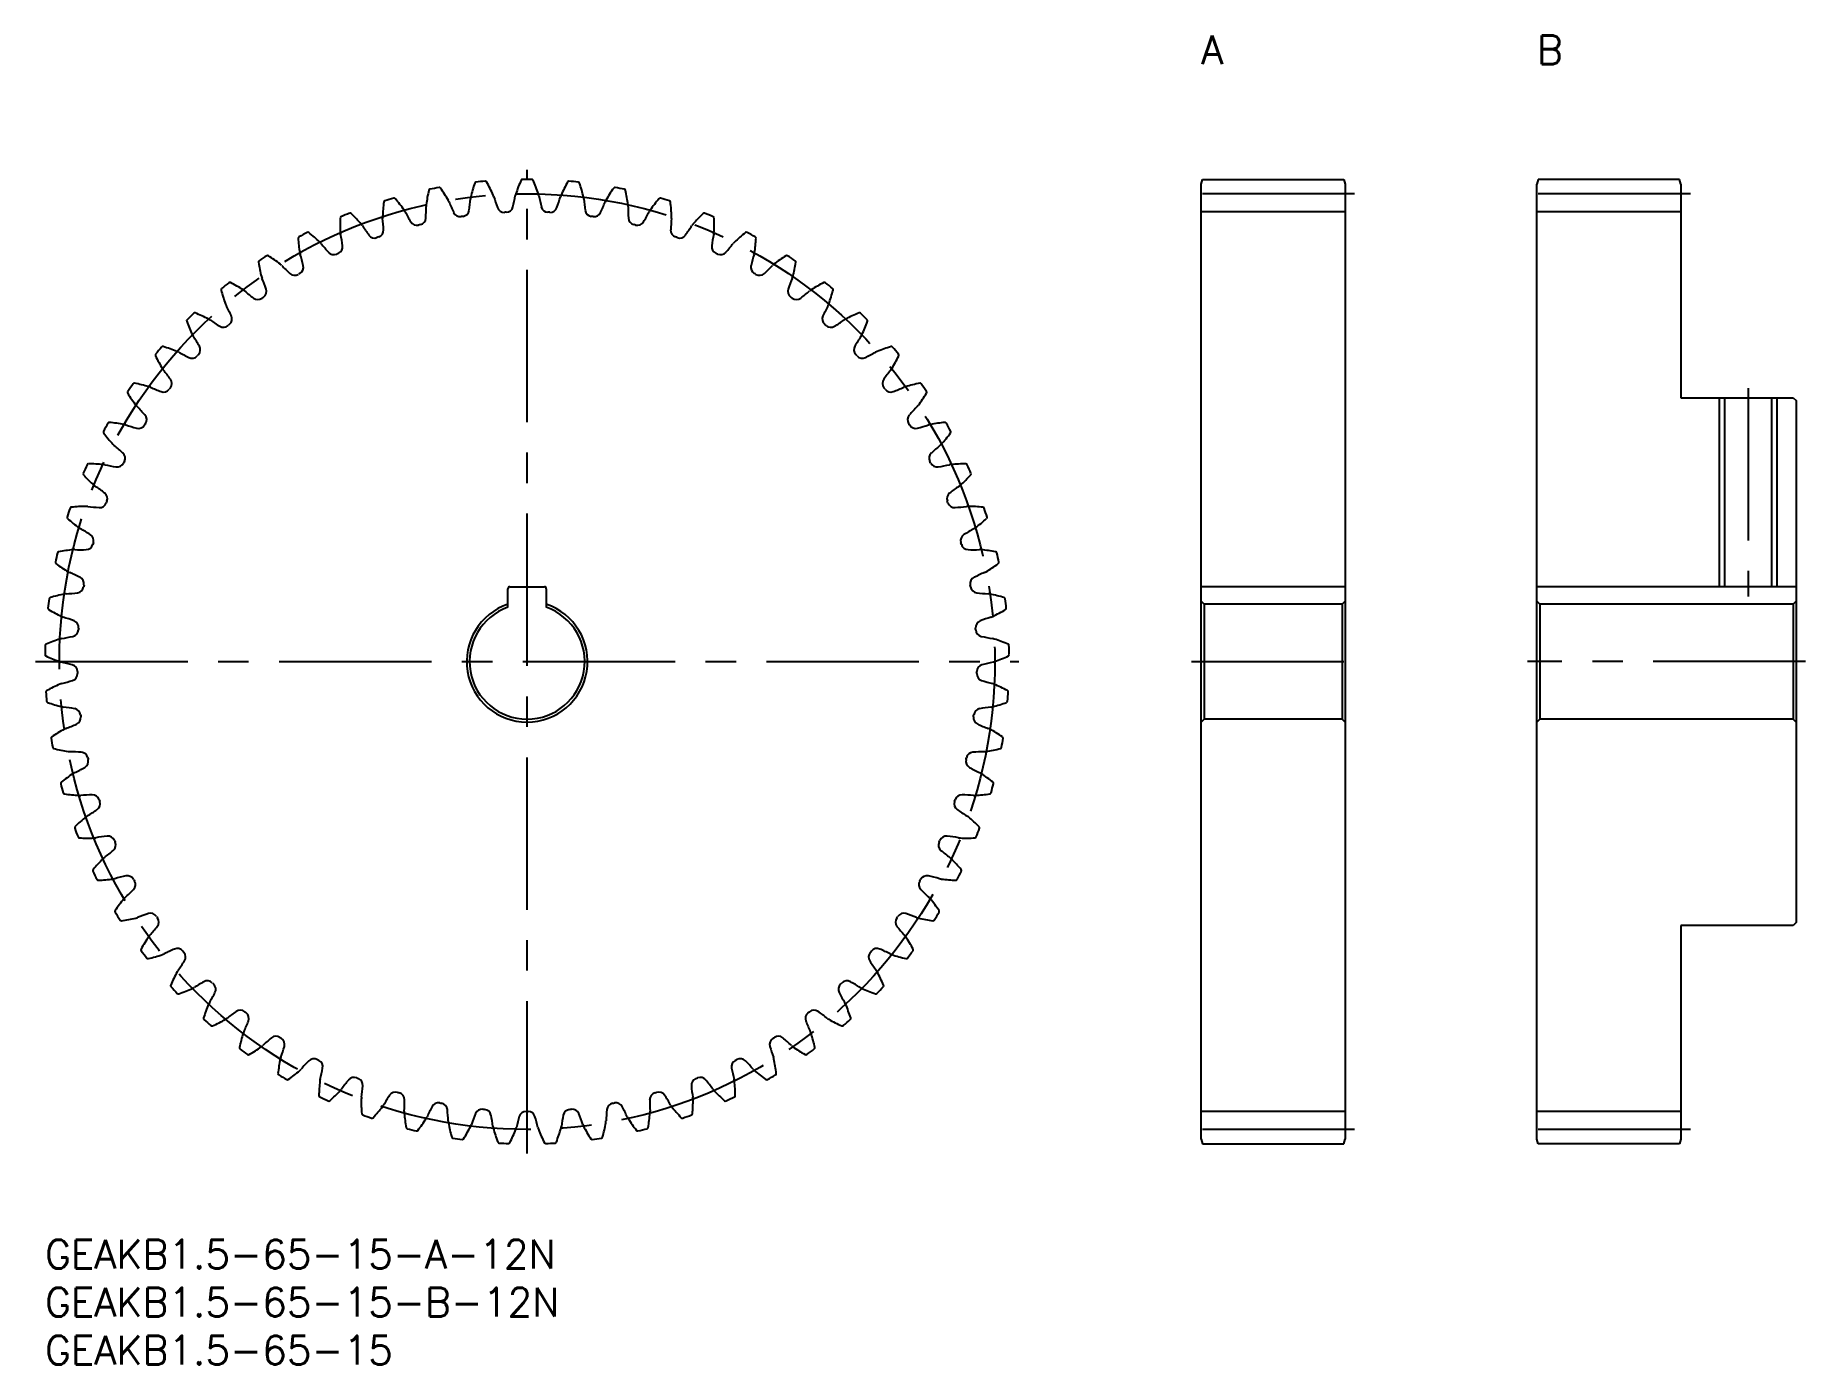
# Model space of a CAD drawing. Extents: x -1 to 184, y -13 to 126.
import ezdxf

# ---------------------------------------------------------------- set-up
doc = ezdxf.new("R2010")
doc.units = 0
doc.header["$LTSCALE"] = 0.5
doc.linetypes.add('CENTER', pattern=[50.8, 31.75, -6.35, 6.35, -6.35])
for name, color, linetype in [('MSM_CENTER', 1, 'CENTER'), ('MSM_CONTINUOUS', 7, 'CONTINUOUS'), ('MSM_NARROW', 5, 'CONTINUOUS'), ('MSM_PART_NUMBER', 7, 'CONTINUOUS')]:
    doc.layers.add(name, color=color, linetype=linetype)
doc.styles.get("Standard").update_dxf_attribs({"font": 'txt.shx', "height": 2, "bigfont": 'bigfont.shx'})

# ---------------------------------------------------------------- blocks, each defined once
blk = doc.blocks.new('*U3')
at = {"layer": 'MSM_PART_NUMBER'}
blk.add_text('GEAKB1.5-65-15-A-12N', height=3, dxfattribs=at).set_placement((0, -3))
blk = doc.blocks.new('*U4')
at = {"layer": 'MSM_PART_NUMBER'}
blk.add_text('GEAKB1.5-65-15-B-12N', height=3, dxfattribs=at).set_placement((0, -8))
blk = doc.blocks.new('*U5')
at = {"layer": 'MSM_PART_NUMBER'}
blk.add_text('GEAKB1.5-65-15', height=3, dxfattribs=at).set_placement((0, -13))
blk = doc.blocks.new('*U6')
at = {"layer": 'MSM_PART_NUMBER'}
blk.add_text('A', height=3, dxfattribs=at).set_placement((120.5, 122.5))
blk = doc.blocks.new('*U7')
at = {"layer": 'MSM_PART_NUMBER'}
blk.add_text('B', height=3, dxfattribs=at).set_placement((155.5, 122.5))

msp = doc.modelspace()

# ---------------------------------------------------------------- linework, layer by layer
at = {"layer": 'MSM_CENTER'}
for p, q in [((50.25, 9), (50.25, 111.5)), ((136.5, 109), (119.5, 109)), ((171.5, 109), (154.5, 109)), ((177.5, 88.75), (177.5, 67.05)), ((-1, 60.25), (101.5, 60.25)), ((119.5, 60.25), (136.5, 60.25)), ((183.5, 60.25), (154.5, 60.25)), ((136.5, 11.5), (119.5, 11.5)), ((171.5, 11.5), (154.5, 11.5))]:
    msp.add_line(p, q, dxfattribs=at)
msp.add_circle((50.25, 60.25), 48.75, dxfattribs=at)
at = {"layer": 'MSM_CONTINUOUS'}
for p, q in [((120.5, 110), (120.63, 110.5)), ((120.5, 10.5), (120.5, 110)), ((120.63, 110.5), (135.37, 110.5)), ((135.37, 110.5), (135.5, 110)), ((135.5, 110), (135.5, 10.5)), ((155.63, 110.5), (155.5, 110)), ((155.5, 10.5), (155.5, 110)), ((170.37, 110.5), (155.63, 110.5)), ((170.5, 110), (170.37, 110.5)), ((170.5, 110), (170.5, 87.75)), ((135.5, 107.12), (120.5, 107.12)), ((170.5, 107.12), (155.5, 107.12)), ((170.5, 87.75), (182.2, 87.75)), ((175.04, 87.75), (175.04, 68.05)), ((179.96, 87.75), (179.96, 68.05)), ((182.2, 87.75), (182.5, 87.45)), ((182.5, 87.45), (182.5, 33.05)), ((48.25, 65.91), (48.25, 67.85)), ((48.45, 68.05), (52.05, 68.05)), ((52.25, 67.85), (52.25, 65.91)), ((135.5, 68.05), (120.5, 68.05)), ((120.8, 66.25), (120.5, 66.55)), ((135.5, 66.55), (135.2, 66.25)), ((182.5, 68.05), (155.5, 68.05)), ((155.8, 66.25), (155.5, 66.55)), ((182.5, 66.55), (182.2, 66.25)), ((135.2, 66.25), (120.8, 66.25)), ((120.8, 66.25), (120.8, 54.25)), ((135.2, 66.25), (135.2, 54.25)), ((182.2, 66.25), (155.8, 66.25)), ((155.8, 66.25), (155.8, 54.25)), ((182.2, 66.25), (182.2, 54.25)), ((120.8, 54.25), (120.5, 53.95)), ((135.2, 54.25), (120.8, 54.25)), ((135.5, 53.95), (135.2, 54.25)), ((155.8, 54.25), (155.5, 53.95)), ((182.2, 54.25), (155.8, 54.25)), ((182.5, 53.95), (182.2, 54.25)), ((170.5, 32.75), (170.5, 10.5)), ((182.2, 32.75), (170.5, 32.75)), ((182.5, 33.05), (182.2, 32.75)), ((135.5, 13.37), (120.5, 13.37)), ((170.5, 13.37), (155.5, 13.37)), ((120.5, 10.5), (120.63, 10)), ((120.63, 10), (135.37, 10)), ((135.37, 10), (135.5, 10.5)), ((155.63, 10), (155.5, 10.5)), ((170.37, 10), (155.63, 10)), ((170.5, 10.5), (170.37, 10))]:
    msp.add_line(p, q, dxfattribs=at)
for centre, radius, start, end in [((55.84, 105.72), 16.25, 167.0744, 172.4615), ((40.15, 109.32), 0.15, 101.6327, 167.0744), ((50.25, 60.25), 50.25, 100.5212, 101.6327), ((41.1, 109.51), 0.15, 35.0794, 100.5212), ((27.93, 100.25), 16.25, 29.6923, 35.0794), ((60.2, 104.97), 16.25, 161.536, 166.9231), ((44.93, 110.07), 0.15, 96.0942, 161.536), ((50.25, 60.25), 50.25, 94.9827, 96.0942), ((45.9, 110.16), 0.15, 29.541, 94.9827), ((31.89, 102.22), 16.25, 24.1538, 29.541), ((45.58, 108.36), 1.24, 15.3645, 24.154), ((50.25, 108.59), 1.24, 161.3844, 170.1739), ((64.47, 103.8), 16.25, 155.9975, 161.3846), ((49.76, 110.35), 0.15, 90.5557, 155.9975), ((50.25, 60.25), 50.25, 89.4443, 90.5557), ((50.74, 110.35), 0.15, 24.0025, 89.4442), ((36.03, 103.8), 16.25, 18.6154, 24.0025), ((50.25, 108.59), 1.24, 9.8261, 18.6156), ((54.92, 108.36), 1.24, 155.846, 164.6355), ((68.61, 102.22), 16.25, 150.459, 155.8462), ((54.6, 110.16), 0.15, 85.0173, 150.459), ((50.25, 60.25), 50.25, 83.9058, 85.0173), ((55.57, 110.07), 0.15, 18.464, 83.9058), ((40.3, 104.97), 16.25, 13.0769, 18.464), ((72.57, 100.25), 16.25, 144.9206, 150.3077), ((59.4, 109.51), 0.15, 79.4788, 144.9206), ((50.25, 60.25), 50.25, 78.3673, 79.4788), ((60.35, 109.32), 0.15, 12.9256, 78.3673), ((44.66, 105.72), 16.25, 7.5385, 12.9256), ((51.43, 106.05), 16.25, 172.6129, 178), ((35.46, 108.12), 0.15, 107.1711, 172.6129), ((50.25, 60.25), 50.25, 106.0596, 107.1711), ((36.39, 108.39), 0.15, 40.6179, 106.0596), ((24.17, 97.91), 16.25, 35.2308, 40.6179), ((36.43, 106.57), 1.24, 26.4415, 35.231), ((50.47, 113.56), 14.44, 206.4413, 211.1727), ((25.28, 107.35), 14.44, 356.5196, 1.251), ((40.96, 107.69), 1.24, 172.4613, 181.2508), ((40.96, 107.69), 1.24, 20.903, 29.6925), ((55.62, 113.29), 14.44, 200.9028, 205.6342), ((43.27, 107.36), 0.75, 205.6342, 278.4262), ((43.47, 107.39), 0.75, 278.1892, 350.9811), ((29.94, 109.54), 14.44, 350.9811, 355.7126), ((45.58, 108.36), 1.24, 166.9229, 175.7124), ((60.71, 112.52), 14.44, 195.3644, 200.0958), ((47.85, 107.81), 0.75, 200.0958, 272.8877), ((50.25, 60.25), 46.87, 92.6507, 92.8877), ((48.05, 107.82), 0.75, 272.6507, 345.4427), ((34.79, 111.27), 14.44, 345.4427, 350.1741), ((65.71, 111.27), 14.44, 189.8259, 194.5573), ((52.45, 107.82), 0.75, 194.5573, 267.3493), ((50.25, 60.25), 46.88, 87.1123, 87.3493), ((52.65, 107.81), 0.75, 267.1123, 339.9042), ((39.79, 112.52), 14.44, 339.9042, 344.6356), ((54.92, 108.36), 1.24, 4.2876, 13.0771), ((70.56, 109.54), 14.44, 184.2874, 189.0189), ((57.03, 107.39), 0.75, 189.0189, 261.8108), ((57.23, 107.36), 0.75, 261.5738, 334.3657), ((44.88, 113.29), 14.44, 334.3658, 339.0972), ((59.54, 107.69), 1.24, 150.3075, 159.097), ((59.54, 107.69), 1.24, 358.7492, 7.5387), ((75.22, 107.35), 14.44, 178.749, 183.4804), ((50.03, 113.56), 14.44, 328.8273, 333.5587), ((64.07, 106.57), 1.24, 144.769, 153.5585), ((76.33, 97.91), 16.25, 139.3821, 144.7692), ((64.11, 108.39), 0.15, 73.9404, 139.3821), ((50.25, 60.25), 50.25, 72.8289, 73.9404), ((65.04, 108.12), 0.15, 7.3871, 72.8289), ((49.07, 106.05), 16.25, 2, 7.3871), ((47, 105.95), 16.25, 178.1513, 183.5385), ((30.91, 106.47), 0.15, 112.7096, 178.1513), ((50.25, 60.25), 50.25, 111.5981, 112.7096), ((31.81, 106.83), 0.15, 46.1563, 111.5981), ((20.66, 95.22), 16.25, 40.7692, 46.1563), ((32.02, 105.02), 1.24, 31.9799, 40.7694), ((45.33, 113.33), 14.44, 211.9797, 216.7112), ((34.54, 105.21), 0.75, 289.2661, 2.0581), ((36.43, 106.57), 1.24, 177.9998, 186.7893), ((20.85, 104.72), 14.44, 2.0581, 6.7895), ((38.76, 106.47), 0.75, 211.1727, 283.9647), ((50.25, 60.25), 46.87, 103.7276, 103.9647), ((38.95, 106.51), 0.75, 283.7276, 356.5196), ((50.25, 60.25), 46.87, 98.1892, 98.4262), ((50.25, 60.25), 46.87, 81.5738, 81.8108), ((61.55, 106.51), 0.75, 183.4804, 256.2724), ((50.25, 60.25), 46.87, 76.0353, 76.2724), ((61.74, 106.47), 0.75, 256.0353, 328.8273), ((79.65, 104.72), 14.44, 173.2105, 177.9419), ((65.96, 105.21), 0.75, 177.9419, 250.7339), ((64.07, 106.57), 1.24, 353.2107, 2.0002), ((55.17, 113.33), 14.44, 323.2888, 328.0203), ((68.48, 105.02), 1.24, 139.2306, 148.0201), ((79.84, 95.22), 16.25, 133.8437, 139.2308), ((68.69, 106.83), 0.15, 68.4019, 133.8437), ((50.25, 60.25), 50.25, 67.2904, 68.4019), ((69.59, 106.47), 0.15, 1.8487, 67.2904), ((53.5, 105.95), 16.25, 356.4615, 1.8487), ((26.54, 104.38), 0.15, 118.248, 183.6898), ((42.6, 105.42), 16.25, 183.6898, 189.0769), ((50.25, 60.25), 50.25, 117.1366, 118.248), ((27.4, 104.84), 0.15, 51.6948, 117.1366), ((17.42, 92.2), 16.25, 46.3077, 51.6948), ((27.79, 103.05), 1.24, 37.5184, 46.3079), ((40.23, 112.61), 14.44, 217.5182, 222.2496), ((30.27, 103.48), 0.75, 294.8046, 7.5965), ((32.02, 105.02), 1.24, 183.5383, 192.3278), ((16.7, 101.67), 14.44, 7.5965, 12.328), ((34.35, 105.14), 0.75, 216.7112, 289.5031), ((50.25, 60.25), 46.87, 109.2661, 109.5031), ((50.25, 60.25), 46.87, 70.4969, 70.7339), ((66.15, 105.14), 0.75, 250.4969, 323.2888), ((70.23, 103.48), 0.75, 172.4035, 245.1954), ((83.8, 101.67), 14.44, 167.672, 172.4035), ((68.48, 105.02), 1.24, 347.6722, 356.4617), ((60.27, 112.61), 14.44, 317.7504, 322.4818), ((72.71, 103.05), 1.24, 133.6921, 142.4816), ((83.08, 92.2), 16.25, 128.3052, 133.6923), ((73.1, 104.84), 0.15, 62.8634, 128.3052), ((50.25, 60.25), 50.25, 61.752, 62.8634), ((57.9, 105.42), 16.25, 350.9231, 356.3102), ((73.96, 104.38), 0.15, 356.3102, 61.7519), ((22.39, 101.89), 0.15, 123.7865, 189.2283), ((38.28, 104.47), 16.25, 189.2283, 194.6154), ((50.25, 60.25), 50.25, 122.675, 123.7865), ((23.2, 102.42), 0.15, 57.2333, 122.675), ((14.49, 88.88), 16.25, 51.8462, 57.2333), ((23.76, 100.68), 1.24, 43.0568, 51.8463), ((35.22, 111.39), 14.44, 223.0567, 227.7881), ((27.79, 103.05), 1.24, 189.0767, 197.8662), ((26.19, 101.35), 0.75, 300.343, 13.135), ((12.85, 98.24), 14.44, 13.135, 17.8664), ((30.09, 103.4), 0.75, 222.2496, 295.0416), ((50.25, 60.25), 46.87, 114.8046, 115.0416), ((50.25, 60.25), 46.87, 64.9584, 65.1954), ((70.41, 103.4), 0.75, 244.9584, 317.7504), ((74.31, 101.35), 0.75, 166.865, 239.657), ((87.65, 98.24), 14.44, 162.1336, 166.865), ((72.71, 103.05), 1.24, 342.1338, 350.9233), ((65.28, 111.39), 14.44, 312.2119, 316.9433), ((76.74, 100.68), 1.24, 128.1537, 136.9432), ((86.01, 88.88), 16.25, 122.7667, 128.1538), ((77.3, 102.42), 0.15, 57.325, 122.7667), ((50.25, 60.25), 50.25, 56.2135, 57.325), ((62.22, 104.47), 16.25, 345.3846, 350.7717), ((78.11, 101.89), 0.15, 350.7717, 56.2135), ((50.25, 60.25), 50.25, 128.2135, 129.325), ((19.26, 99.61), 0.15, 62.7717, 128.2135), ((11.89, 85.3), 16.25, 57.3846, 62.7717), ((23.76, 100.68), 1.24, 194.6152, 203.4047), ((9.36, 94.45), 14.44, 18.6735, 23.4049), ((26.02, 101.25), 0.75, 227.7881, 300.58), ((50.25, 60.25), 46.87, 120.343, 120.58), ((50.25, 60.25), 46.87, 59.42, 59.657), ((74.48, 101.25), 0.75, 239.42, 312.2119), ((91.14, 94.45), 14.44, 156.5951, 161.3265), ((76.74, 100.68), 1.24, 336.5953, 345.3848), ((88.61, 85.3), 16.25, 117.2283, 122.6154), ((81.24, 99.61), 0.15, 51.7865, 117.2283), ((50.25, 60.25), 50.25, 50.675, 51.7865), ((18.5, 99.01), 0.15, 129.325, 194.7667), ((34.07, 103.11), 16.25, 194.7667, 200.1538), ((19.98, 97.94), 1.24, 48.5953, 57.3848), ((30.36, 109.71), 14.44, 228.5951, 233.3265), ((22.18, 98.72), 0.75, 233.3265, 306.1185), ((50.25, 60.25), 46.87, 125.8815, 126.1185), ((22.34, 98.84), 0.75, 305.8815, 18.6735), ((78.16, 98.84), 0.75, 161.3266, 234.1185), ((50.25, 60.25), 46.87, 53.8815, 54.1185), ((78.32, 98.72), 0.75, 233.8815, 306.6734), ((70.14, 109.71), 14.44, 306.6735, 311.4049), ((80.52, 97.94), 1.24, 122.6152, 131.4047), ((66.43, 103.11), 16.25, 339.8462, 345.2333), ((82, 99.01), 0.15, 345.2333, 50.675), ((50.25, 60.25), 50.25, 133.752, 134.8634), ((15.6, 96.44), 0.15, 68.3102, 133.752), ((9.65, 81.48), 16.25, 62.9231, 68.3102), ((16.48, 94.84), 1.24, 54.1338, 62.9233), ((19.98, 97.94), 1.24, 200.1537, 208.9432), ((6.25, 90.35), 14.44, 24.2119, 28.9433), ((18.74, 95.96), 0.75, 311.42, 24.2119), ((81.76, 95.96), 0.75, 155.7881, 228.58), ((94.25, 90.35), 14.44, 151.0567, 155.7881), ((80.52, 97.94), 1.24, 331.0568, 339.8463), ((84.02, 94.84), 1.24, 117.0767, 125.8662), ((90.85, 81.48), 16.25, 111.6898, 117.0769), ((84.9, 96.44), 0.15, 46.248, 111.6898), ((50.25, 60.25), 50.25, 45.1366, 46.248), ((14.91, 95.76), 0.15, 134.8634, 200.3052), ((30.01, 101.35), 16.25, 200.3052, 205.6923), ((16.48, 94.84), 1.24, 205.6921, 214.4816), ((3.55, 85.96), 14.44, 29.7504, 34.4818), ((25.68, 107.55), 14.44, 234.1336, 238.865), ((18.6, 95.83), 0.75, 238.865, 311.657), ((50.25, 60.25), 46.87, 131.42, 131.657), ((50.25, 60.25), 46.87, 48.343, 48.58), ((81.9, 95.83), 0.75, 228.343, 301.135), ((74.82, 107.55), 14.44, 301.135, 305.8664), ((96.95, 85.96), 14.44, 145.5182, 150.2496), ((84.02, 94.84), 1.24, 325.5184, 334.3079), ((70.49, 101.35), 16.25, 334.3077, 339.6948), ((85.59, 95.76), 0.15, 339.6948, 45.1366), ((11.65, 92.18), 0.15, 140.4019, 205.8437), ((50.25, 60.25), 50.25, 139.2904, 140.4019), ((12.27, 92.93), 0.15, 73.8487, 139.2904), ((7.79, 77.46), 16.25, 68.4615, 73.8487), ((13.3, 91.42), 1.24, 59.6722, 68.4617), ((21.23, 104.96), 14.44, 239.672, 244.4035), ((15.44, 92.76), 0.75, 316.9584, 29.7504), ((85.06, 92.76), 0.75, 150.2496, 223.0416), ((79.27, 104.96), 14.44, 295.5965, 300.328), ((87.2, 91.42), 1.24, 111.5383, 120.3278), ((92.71, 77.46), 16.25, 106.1513, 111.5385), ((88.23, 92.93), 0.15, 40.7096, 106.1513), ((50.25, 60.25), 50.25, 39.5981, 40.7096), ((88.85, 92.18), 0.15, 334.1563, 39.5981), ((26.14, 99.2), 16.25, 205.8437, 211.2308), ((13.3, 91.42), 1.24, 211.2306, 220.0201), ((1.29, 81.33), 14.44, 35.2888, 40.0203), ((15.31, 92.61), 0.75, 244.4035, 317.1954), ((50.25, 60.25), 46.87, 136.9584, 137.1954), ((50.25, 60.25), 46.87, 42.8046, 43.0416), ((85.19, 92.61), 0.75, 222.8046, 295.5965), ((99.21, 81.33), 14.44, 139.9797, 144.7112), ((87.2, 91.42), 1.24, 319.9799, 328.7694), ((74.36, 99.2), 16.25, 328.7692, 334.1563), ((50.25, 60.25), 50.25, 144.8289, 145.9404), ((9.3, 89.11), 0.15, 79.3871, 144.8289), ((6.33, 73.28), 16.25, 74, 79.3871), ((10.47, 87.71), 1.24, 65.2107, 74.0002), ((17.05, 101.95), 14.44, 245.2105, 249.9419), ((12.35, 89.09), 0.75, 249.9419, 322.7339), ((50.25, 60.25), 46.87, 142.4969, 142.7339), ((12.47, 89.24), 0.75, 322.4969, 35.2888), ((88.03, 89.24), 0.75, 144.7112, 217.5031), ((50.25, 60.25), 46.87, 37.2661, 37.5031), ((88.15, 89.09), 0.75, 217.2661, 290.0581), ((83.45, 101.95), 14.44, 290.0581, 294.7895), ((90.03, 87.71), 1.24, 105.9998, 114.7893), ((94.17, 73.28), 16.25, 100.6129, 106), ((91.2, 89.11), 0.15, 35.1711, 100.6129), ((50.25, 60.25), 50.25, 34.0596, 35.1711), ((8.74, 88.31), 0.15, 145.9404, 211.3821), ((22.49, 96.69), 16.25, 211.3821, 216.7692), ((10.47, 87.71), 1.24, 216.769, 225.5585), ((-0.52, 76.51), 14.44, 40.8273, 45.5587), ((101.02, 76.51), 14.44, 134.4413, 139.1727), ((90.03, 87.71), 1.24, 314.4415, 323.231), ((78.01, 96.69), 16.25, 323.2308, 328.6179), ((91.76, 88.31), 0.15, 328.6179, 34.0596), ((50.25, 60.25), 50.25, 150.3673, 151.4788), ((6.7, 85.02), 0.15, 84.9256, 150.3673), ((5.28, 68.98), 16.25, 79.5385, 84.9256), ((8, 83.74), 1.24, 70.7492, 79.5387), ((13.18, 98.55), 14.44, 250.749, 255.4804), ((9.74, 85.3), 0.75, 255.4804, 328.2724), ((50.25, 60.25), 46.87, 148.0353, 148.2724), ((9.85, 85.46), 0.75, 328.0353, 40.8273), ((90.65, 85.46), 0.75, 139.1727, 211.9647), ((50.25, 60.25), 46.87, 31.7276, 31.9647), ((90.76, 85.3), 0.75, 211.7276, 284.5196), ((87.32, 98.55), 14.44, 284.5196, 289.251), ((92.5, 83.74), 1.24, 100.4613, 109.2508), ((95.22, 68.98), 16.25, 95.0744, 100.4615), ((93.8, 85.02), 0.15, 29.6327, 95.0744), ((50.25, 60.25), 50.25, 28.5212, 29.6327), ((6.23, 84.17), 0.15, 151.4788, 216.9206), ((19.1, 93.84), 16.25, 216.9206, 222.3077), ((81.4, 93.84), 16.25, 317.6923, 323.0794), ((94.27, 84.17), 0.15, 323.0794, 28.5212), ((8, 83.74), 1.24, 222.3075, 231.097), ((-1.85, 71.53), 14.44, 46.3658, 51.0972), ((7.6, 81.45), 0.75, 333.5738, 46.3657), ((92.9, 81.45), 0.75, 133.6342, 206.4262), ((102.35, 71.53), 14.44, 128.9028, 133.6342), ((92.5, 83.74), 1.24, 308.903, 317.6925), ((4.13, 79.81), 0.15, 157.0173, 222.459), ((50.25, 60.25), 50.25, 155.9058, 157.0173), ((16, 90.68), 16.25, 222.459, 227.8462), ((4.51, 80.7), 0.15, 90.464, 155.9058), ((4.65, 64.6), 16.25, 85.0769, 90.464), ((5.93, 79.55), 1.24, 76.2876, 85.0771), ((9.65, 94.8), 14.44, 256.2874, 261.0189), ((7.51, 81.27), 0.75, 261.0189, 333.8108), ((50.25, 60.25), 46.87, 153.5738, 153.8108), ((50.25, 60.25), 46.87, 26.1892, 26.4262), ((92.99, 81.27), 0.75, 206.1892, 278.9811), ((90.85, 94.8), 14.44, 278.9811, 283.7126), ((94.57, 79.55), 1.24, 94.9229, 103.7124), ((95.85, 64.6), 16.25, 89.536, 94.9231), ((84.5, 90.68), 16.25, 312.1538, 317.541), ((95.99, 80.7), 0.15, 24.0942, 89.536), ((50.25, 60.25), 50.25, 22.9827, 24.0942), ((96.37, 79.81), 0.15, 317.541, 22.9827), ((5.93, 79.55), 1.24, 227.846, 236.6355), ((-2.69, 66.45), 14.44, 51.9042, 56.6356), ((5.75, 77.23), 0.75, 339.1123, 51.9042), ((94.75, 77.23), 0.75, 128.0958, 200.8877), ((103.19, 66.45), 14.44, 123.3644, 128.0958), ((94.57, 79.55), 1.24, 303.3645, 312.154), ((50.25, 60.25), 50.25, 161.4443, 162.5557), ((2.75, 76.19), 0.15, 96.0025, 161.4443), ((4.44, 60.18), 16.25, 90.6154, 96.0025), ((4.28, 75.19), 1.24, 81.8261, 90.6156), ((6.51, 90.72), 14.44, 261.8259, 266.5573), ((5.69, 77.05), 0.75, 266.5573, 339.3493), ((50.25, 60.25), 46.87, 159.1123, 159.3493), ((50.25, 60.25), 46.87, 20.6507, 20.8877), ((94.81, 77.05), 0.75, 200.6507, 273.4427), ((93.99, 90.72), 14.44, 273.4427, 278.1741), ((96.22, 75.19), 1.24, 89.3844, 98.1739), ((96.06, 60.18), 16.25, 83.9975, 89.3846), ((97.75, 76.19), 0.15, 18.5557, 83.9975), ((50.25, 60.25), 50.25, 17.4443, 18.5557), ((2.45, 75.27), 0.15, 162.5557, 227.9975), ((13.23, 87.23), 16.25, 227.9975, 233.3846), ((4.28, 75.19), 1.24, 233.3844, 242.1739), ((-3.05, 61.31), 14.44, 57.4427, 62.1741), ((103.55, 61.31), 14.44, 117.8259, 122.5573), ((96.22, 75.19), 1.24, 297.8261, 306.6156), ((87.27, 87.23), 16.25, 306.6154, 312.0025), ((98.05, 75.27), 0.15, 312.0025, 17.4442), ((4.27, 72.67), 0.75, 272.0958, 344.8877), ((4.32, 72.86), 0.75, 344.6507, 57.4427), ((50.25, 60.25), 46.87, 164.6507, 164.8877), ((96.18, 72.86), 0.75, 122.5573, 195.3493), ((50.25, 60.25), 46.87, 15.1123, 15.3493), ((96.23, 72.67), 0.75, 195.1123, 267.9042), ((50.25, 60.25), 50.25, 166.9827, 168.0942), ((1.23, 70.59), 0.15, 168.0942, 233.536), ((10.8, 83.53), 16.25, 233.536, 238.9231), ((1.44, 71.53), 0.15, 101.541, 166.9827), ((4.66, 55.76), 16.25, 96.1538, 101.541), ((3.05, 70.68), 1.24, 87.3645, 96.154), ((3.77, 86.35), 14.44, 267.3644, 272.0958), ((96.73, 86.35), 14.44, 267.9042, 272.6356), ((97.45, 70.68), 1.24, 83.846, 92.6355), ((95.84, 55.76), 16.25, 78.459, 83.8462), ((89.7, 83.53), 16.25, 301.0769, 306.464), ((99.06, 71.53), 0.15, 13.0173, 78.459), ((50.25, 60.25), 50.25, 11.9058, 13.0173), ((99.27, 70.59), 0.15, 306.464, 11.9058), ((3.05, 70.68), 1.24, 238.9229, 247.7124), ((-2.9, 56.17), 14.44, 62.9811, 67.7126), ((3.32, 68.37), 0.75, 350.1892, 62.9811), ((97.18, 68.37), 0.75, 117.0189, 189.8108), ((103.4, 56.17), 14.44, 112.2874, 117.0189), ((97.45, 70.68), 1.24, 292.2876, 301.0771), ((50.25, 60.25), 50.25, 172.5212, 173.6327), ((0.58, 66.77), 0.15, 107.0794, 172.5212), ((5.3, 51.38), 16.25, 101.6923, 107.0794), ((2.26, 66.08), 1.24, 92.903, 101.6925), ((1.47, 81.74), 14.44, 272.9028, 277.6342), ((3.29, 68.17), 0.75, 277.6342, 350.4262), ((50.25, 60.25), 46.87, 170.1892, 170.4262), ((48.45, 67.85), 0.2, 90, 180), ((52.05, 67.85), 0.2, 0, 90), ((50.25, 60.25), 46.87, 9.5738, 9.8108), ((97.21, 68.17), 0.75, 189.5738, 262.3658), ((99.03, 81.74), 14.44, 262.3658, 267.0972), ((98.24, 66.08), 1.24, 78.3075, 87.097), ((95.2, 51.38), 16.25, 72.9206, 78.3077), ((99.92, 66.77), 0.15, 7.4788, 72.9206), ((50.25, 60.25), 50.25, 6.3673, 7.4788), ((0.46, 65.81), 0.15, 173.6327, 239.0744), ((8.73, 79.62), 16.25, 239.0744, 244.4615), ((2.26, 66.08), 1.24, 244.4613, 253.2508), ((-2.26, 51.05), 14.44, 68.5196, 73.251), ((50.25, 60.25), 6.3, 108.5094, 71.4906), ((50.25, 60.25), 6, 109.4712, 70.5288), ((102.76, 51.05), 14.44, 106.749, 111.4804), ((98.24, 66.08), 1.24, 286.7492, 295.5387), ((91.77, 79.62), 16.25, 295.5385, 300.9256), ((100.04, 65.81), 0.15, 300.9256, 6.3673), ((-0.38, 76.94), 14.44, 278.4413, 283.1727), ((2.74, 63.6), 0.75, 283.1727, 355.9646), ((2.76, 63.8), 0.75, 355.7276, 68.5196), ((50.25, 60.25), 46.87, 175.7276, 175.9647), ((97.74, 63.8), 0.75, 111.4804, 184.2724), ((50.25, 60.25), 46.87, 4.0353, 4.2724), ((97.76, 63.6), 0.75, 184.0353, 256.8273), ((100.88, 76.94), 14.44, 256.8273, 261.5587), ((50.25, 60.25), 50.25, 178.0596, 179.1711), ((0.16, 60.97), 0.15, 179.1711, 244.6129), ((0.18, 61.95), 0.15, 112.6179, 178.0596), ((6.37, 47.08), 16.25, 107.2308, 112.6179), ((1.93, 61.42), 1.24, 98.4415, 107.231), ((98.57, 61.42), 1.24, 72.769, 81.5585), ((94.13, 47.08), 16.25, 67.3821, 72.7692), ((100.32, 61.95), 0.15, 1.9404, 67.3821), ((100.34, 60.97), 0.15, 295.3871, 0.8289), ((50.25, 60.25), 50.25, 0.8289, 1.9404), ((7.06, 75.52), 16.25, 244.6129, 250), ((1.93, 61.42), 1.24, 249.9998, 258.7893), ((-1.12, 46.03), 14.44, 74.0581, 78.7895), ((2.64, 59.2), 0.75, 1.2661, 74.0581), ((50.25, 60.25), 46.87, 181.2661, 181.5031), ((97.86, 59.2), 0.75, 105.9419, 178.7339), ((50.25, 60.25), 46.87, 358.4969, 358.7339), ((101.62, 46.03), 14.44, 101.2105, 105.9419), ((98.57, 61.42), 1.24, 281.2107, 290.0002), ((93.44, 75.52), 16.25, 290, 295.3871), ((0.25, 57.11), 0.15, 118.1563, 183.5981), ((7.85, 42.91), 16.25, 112.7692, 118.1563), ((2.04, 56.75), 1.24, 103.9799, 112.7694), ((-1.75, 71.97), 14.44, 283.9797, 288.7112), ((2.64, 59), 0.75, 288.7112, 1.5031), ((97.86, 59), 0.75, 178.4969, 251.2888), ((102.25, 71.97), 14.44, 251.2888, 256.0203), ((98.46, 56.75), 1.24, 67.2306, 76.0201), ((92.65, 42.91), 16.25, 61.8437, 67.2308), ((100.25, 57.11), 0.15, 356.4019, 61.8437), ((50.25, 60.25), 50.25, 183.5981, 184.7096), ((0.32, 56.14), 0.15, 184.7096, 250.1513), ((5.79, 71.28), 16.25, 250.1513, 255.5385), ((2.04, 56.75), 1.24, 255.5383, 264.3278), ((0.49, 41.14), 14.44, 79.5965, 84.328), ((100.01, 41.14), 14.44, 95.672, 100.4035), ((98.46, 56.75), 1.24, 275.6722, 284.4617), ((94.71, 71.28), 16.25, 284.4615, 289.8487), ((100.18, 56.14), 0.15, 289.8487, 355.2904), ((50.25, 60.25), 50.25, 355.2904, 356.4019), ((-2.64, 66.9), 14.44, 289.5182, 294.2496), ((2.96, 54.61), 0.75, 6.8046, 79.5965), ((2.98, 54.41), 0.75, 294.2496, 7.0415), ((50.25, 60.25), 46.87, 186.8046, 187.0416), ((50.25, 60.25), 46.87, 352.9584, 353.1954), ((97.52, 54.41), 0.75, 172.9584, 245.7504), ((97.54, 54.61), 0.75, 100.4035, 173.1954), ((103.14, 66.9), 14.44, 245.7504, 250.4818), ((0.79, 52.29), 0.15, 123.6948, 189.1366), ((50.25, 60.25), 50.25, 189.1366, 190.248), ((9.72, 38.9), 16.25, 118.3077, 123.6948), ((2.6, 52.11), 1.24, 109.5184, 118.3079), ((97.9, 52.11), 1.24, 61.6921, 70.4816), ((90.78, 38.9), 16.25, 56.3052, 61.6923), ((50.25, 60.25), 50.25, 349.752, 350.8634), ((99.71, 52.29), 0.15, 350.8634, 56.3052), ((0.95, 51.34), 0.15, 190.248, 255.6898), ((4.93, 66.94), 16.25, 255.6898, 261.0769), ((2.6, 52.11), 1.24, 261.0767, 269.8662), ((2.56, 36.42), 14.44, 85.135, 89.8664), ((3.73, 50.07), 0.75, 12.343, 85.135), ((3.77, 49.88), 0.75, 299.7881, 12.58), ((50.25, 60.25), 46.87, 192.343, 192.58), ((96.73, 49.88), 0.75, 167.42, 240.2119), ((50.25, 60.25), 46.87, 347.42, 347.657), ((96.77, 50.07), 0.75, 94.865, 167.657), ((97.94, 36.42), 14.44, 90.1336, 94.865), ((97.9, 52.11), 1.24, 270.1338, 278.9233), ((95.57, 66.94), 16.25, 278.9231, 284.3102), ((99.55, 51.34), 0.15, 284.3102, 349.7519), ((11.97, 35.09), 16.25, 123.8462, 129.2333), ((3.61, 47.55), 1.24, 115.0568, 123.8463), ((-3.03, 61.76), 14.44, 295.0567, 299.7881), ((103.53, 61.76), 14.44, 240.2119, 244.9433), ((96.89, 47.55), 1.24, 56.1537, 64.9432), ((88.53, 35.09), 16.25, 50.7667, 56.1538), ((1.78, 47.56), 0.15, 129.2333, 194.675), ((50.25, 60.25), 50.25, 194.675, 195.7865), ((2.04, 46.62), 0.15, 195.7865, 261.2283), ((4.49, 62.53), 16.25, 261.2283, 266.6154), ((3.61, 47.55), 1.24, 266.6152, 275.4047), ((5.09, 31.93), 14.44, 90.6735, 95.4049), ((4.93, 45.63), 0.75, 17.8815, 90.6735), ((95.57, 45.63), 0.75, 89.3266, 162.1185), ((95.41, 31.93), 14.44, 84.5951, 89.3265), ((96.89, 47.55), 1.24, 264.5953, 273.3848), ((96.01, 62.53), 16.25, 273.3846, 278.7717), ((98.46, 46.62), 0.15, 278.7717, 344.2135), ((50.25, 60.25), 50.25, 344.2135, 345.325), ((98.72, 47.56), 0.15, 345.325, 50.7667), ((-2.93, 56.61), 14.44, 300.5951, 305.3265), ((4.99, 45.44), 0.75, 305.3265, 18.1185), ((50.25, 60.25), 46.87, 197.8815, 198.1185), ((95.51, 45.44), 0.75, 161.8815, 234.6735), ((50.25, 60.25), 46.87, 341.8815, 342.1185), ((103.43, 56.61), 14.44, 234.6735, 239.4049), ((3.24, 42.94), 0.15, 134.7717, 200.2135), ((50.25, 60.25), 50.25, 200.2135, 201.325), ((14.57, 31.51), 16.25, 129.3846, 134.7717), ((5.05, 43.11), 1.24, 120.5953, 129.3848), ((95.45, 43.11), 1.24, 50.6152, 59.4047), ((85.93, 31.51), 16.25, 45.2283, 50.6154), ((50.25, 60.25), 50.25, 338.675, 339.7865), ((97.26, 42.94), 0.15, 339.7865, 45.2283), ((3.58, 42.03), 0.15, 201.325, 266.7667), ((4.49, 58.11), 16.25, 266.7667, 272.1538), ((5.05, 43.11), 1.24, 272.1537, 280.9432), ((8.03, 27.71), 14.44, 96.2119, 100.9433), ((6.55, 41.32), 0.75, 23.42, 96.2119), ((6.63, 41.14), 0.75, 310.865, 23.657), ((50.25, 60.25), 46.87, 203.42, 203.657), ((93.87, 41.14), 0.75, 156.343, 229.135), ((50.25, 60.25), 46.87, 336.343, 336.58), ((93.95, 41.32), 0.75, 83.7881, 156.58), ((92.47, 27.71), 14.44, 79.0567, 83.7881), ((95.45, 43.11), 1.24, 259.0568, 267.8463), ((96.01, 58.11), 16.25, 267.8462, 273.2333), ((96.92, 42.03), 0.15, 273.2333, 338.675), ((17.51, 28.2), 16.25, 134.9231, 140.3102), ((6.92, 38.83), 1.24, 126.1338, 134.9233), ((-2.33, 51.5), 14.44, 306.1336, 310.865), ((102.83, 51.5), 14.44, 229.135, 233.8664), ((93.58, 38.83), 1.24, 45.0767, 53.8662), ((82.99, 28.2), 16.25, 39.6898, 45.0769), ((5.13, 38.48), 0.15, 140.3102, 205.752), ((50.25, 60.25), 50.25, 205.752, 206.8634), ((5.56, 37.61), 0.15, 206.8634, 272.3052), ((4.91, 53.7), 16.25, 272.3052, 277.6923), ((6.92, 38.83), 1.24, 277.6921, 286.4816), ((11.37, 23.78), 14.44, 101.7504, 106.4818), ((8.58, 37.19), 0.75, 28.9584, 101.7504), ((8.68, 37.02), 0.75, 316.4035, 29.1954), ((50.25, 60.25), 46.87, 208.9584, 209.1954), ((91.82, 37.02), 0.75, 150.8046, 223.5965), ((50.25, 60.25), 46.87, 330.8046, 331.0416), ((91.92, 37.19), 0.75, 78.2496, 151.0416), ((89.13, 23.78), 14.44, 73.5182, 78.2496), ((93.58, 38.83), 1.24, 253.5184, 262.3079), ((95.59, 53.7), 16.25, 262.3077, 267.6948), ((94.94, 37.61), 0.15, 267.6948, 333.1366), ((50.25, 60.25), 50.25, 333.1366, 334.248), ((95.37, 38.48), 0.15, 334.248, 39.6898), ((20.76, 25.19), 16.25, 140.4615, 145.8487), ((9.19, 34.74), 1.24, 131.6722, 140.4617), ((-1.24, 46.46), 14.44, 311.672, 316.4035), ((101.74, 46.46), 14.44, 223.5965, 228.328), ((91.31, 34.74), 1.24, 39.5383, 48.3278), ((79.74, 25.19), 16.25, 34.1513, 39.5385), ((7.44, 34.23), 0.15, 145.8487, 211.2904), ((50.25, 60.25), 50.25, 211.2904, 212.4019), ((7.95, 33.4), 0.15, 212.4019, 277.8437), ((5.75, 49.35), 16.25, 277.8437, 283.2308), ((9.19, 34.74), 1.24, 283.2306, 292.0201), ((15.07, 20.2), 14.44, 107.2888, 112.0203), ((11, 33.28), 0.75, 34.4969, 107.2888), ((50.25, 60.25), 46.87, 214.4969, 214.7339), ((11.11, 33.11), 0.75, 321.9419, 34.7339), ((89.39, 33.11), 0.75, 145.2661, 218.0581), ((50.25, 60.25), 46.87, 325.2661, 325.5031), ((89.5, 33.28), 0.75, 72.7112, 145.5031), ((85.43, 20.2), 14.44, 67.9797, 72.7112), ((91.31, 34.74), 1.24, 247.9799, 256.7694), ((94.75, 49.35), 16.25, 256.7692, 262.1563), ((92.55, 33.4), 0.15, 262.1563, 327.5981), ((50.25, 60.25), 50.25, 327.5981, 328.7096), ((93.06, 34.23), 0.15, 328.7096, 34.1514), ((24.28, 22.51), 16.25, 146, 151.3871), ((11.84, 30.9), 1.24, 137.2107, 146.0002), ((0.33, 41.56), 14.44, 317.2105, 321.9419), ((100.17, 41.56), 14.44, 218.0581, 222.7895), ((88.66, 30.9), 1.24, 33.9998, 42.7893), ((76.22, 22.51), 16.25, 28.6129, 34), ((10.15, 30.22), 0.15, 151.3871, 216.8289), ((50.25, 60.25), 50.25, 216.8289, 217.9404), ((7.01, 45.11), 16.25, 283.3821, 288.7692), ((11.84, 30.9), 1.24, 288.769, 297.5585), ((19.1, 16.99), 14.44, 112.8273, 117.5587), ((13.79, 29.61), 0.75, 40.0353, 112.8273), ((50.25, 60.25), 46.87, 220.0353, 220.2724), ((13.91, 29.46), 0.75, 327.4804, 40.2724), ((86.59, 29.46), 0.75, 139.7276, 212.5196), ((50.25, 60.25), 46.87, 319.7276, 319.9647), ((86.71, 29.61), 0.75, 67.1727, 139.9647), ((81.4, 16.99), 14.44, 62.4413, 67.1727), ((88.66, 30.9), 1.24, 242.4415, 251.231), ((93.49, 45.11), 16.25, 251.2308, 256.6179), ((50.25, 60.25), 50.25, 322.0596, 323.1711), ((90.35, 30.22), 0.15, 323.1711, 28.6129), ((10.74, 29.45), 0.15, 217.9404, 283.3821), ((28.05, 20.18), 16.25, 151.5385, 156.9256), ((14.85, 27.33), 1.24, 142.7492, 151.5387), ((2.37, 36.83), 14.44, 322.749, 327.4804), ((98.13, 36.83), 14.44, 212.5196, 217.251), ((85.65, 27.33), 1.24, 28.4613, 37.2508), ((72.45, 20.18), 16.25, 23.0744, 28.4615), ((89.76, 29.45), 0.15, 256.6179, 322.0597), ((13.23, 26.49), 0.15, 156.9256, 222.3674), ((50.25, 60.25), 50.25, 222.3673, 223.4788), ((8.68, 41.01), 16.25, 288.9206, 294.3077), ((14.85, 27.33), 1.24, 294.3075, 303.097), ((23.42, 14.19), 14.44, 118.3658, 123.0972), ((16.91, 26.24), 0.75, 45.5738, 118.3657), ((50.25, 60.25), 46.87, 225.5738, 225.8108), ((17.05, 26.1), 0.75, 333.0189, 45.8108), ((83.45, 26.1), 0.75, 134.1892, 206.9811), ((50.25, 60.25), 46.87, 314.1892, 314.4262), ((83.59, 26.24), 0.75, 61.6342, 134.4262), ((77.08, 14.19), 14.44, 56.9028, 61.6342), ((85.65, 27.33), 1.24, 236.903, 245.6925), ((91.82, 41.01), 16.25, 245.6923, 251.0794), ((50.25, 60.25), 50.25, 316.5212, 317.6327), ((87.27, 26.49), 0.15, 317.6327, 23.0744), ((13.9, 25.78), 0.15, 223.4788, 288.9206), ((32.02, 18.22), 16.25, 157.0769, 162.464), ((18.2, 24.07), 1.24, 148.2876, 157.0771), ((4.85, 32.31), 14.44, 328.2874, 333.0189), ((95.65, 32.31), 14.44, 206.9811, 211.7126), ((82.3, 24.07), 1.24, 22.9229, 31.7124), ((68.48, 18.22), 16.25, 17.536, 22.9231), ((86.6, 25.78), 0.15, 251.0794, 316.5212), ((16.67, 23.07), 0.15, 162.464, 227.9058), ((50.25, 60.25), 50.25, 227.9058, 229.0173), ((17.39, 22.43), 0.15, 229.0173, 294.459), ((10.73, 37.08), 16.25, 294.459, 299.8462), ((18.2, 24.07), 1.24, 299.846, 308.6355), ((27.99, 11.81), 14.44, 123.9042, 128.6356), ((20.35, 23.18), 0.75, 51.1123, 123.9042), ((7.76, 28.06), 14.44, 333.8259, 338.5573), ((50.25, 60.25), 46.87, 231.1123, 231.3493), ((20.5, 23.06), 0.75, 338.5573, 51.3493), ((80, 23.06), 0.75, 128.6507, 201.4427), ((92.74, 28.06), 14.44, 201.4427, 206.1741), ((50.25, 60.25), 46.87, 308.6507, 308.8877), ((80.15, 23.18), 0.75, 56.0958, 128.8877), ((72.51, 11.81), 14.44, 51.3644, 56.0958), ((82.3, 24.07), 1.24, 231.3645, 240.154), ((89.77, 37.08), 16.25, 240.1538, 245.541), ((83.11, 22.43), 0.15, 245.541, 310.9827), ((50.25, 60.25), 50.25, 310.9827, 312.0942), ((83.83, 23.07), 0.15, 312.0942, 17.536), ((36.16, 16.66), 16.25, 162.6154, 168.0025), ((21.84, 21.14), 1.24, 153.8261, 162.6156), ((32.77, 9.89), 14.44, 129.4427, 134.1741), ((24.07, 20.47), 0.75, 56.6507, 129.4427), ((50.25, 60.25), 46.87, 236.6507, 236.8877), ((24.23, 20.36), 0.75, 344.0958, 56.8877), ((76.27, 20.36), 0.75, 123.1123, 195.9042), ((50.25, 60.25), 46.87, 303.1123, 303.3493), ((76.43, 20.47), 0.75, 50.5573, 123.3493), ((67.73, 9.89), 14.44, 45.8259, 50.5573), ((78.66, 21.14), 1.24, 17.3844, 26.1739), ((64.34, 16.66), 16.25, 11.9975, 17.3846), ((20.41, 20.01), 0.15, 168.0025, 233.4443), ((50.25, 60.25), 50.25, 233.4443, 234.5557), ((21.2, 19.43), 0.15, 234.5557, 299.9975), ((13.15, 33.38), 16.25, 299.9975, 305.3846), ((21.84, 21.14), 1.24, 305.3844, 314.1739), ((40.43, 15.5), 16.25, 168.1538, 173.541), ((25.74, 18.58), 1.24, 159.3645, 168.154), ((11.06, 24.11), 14.44, 339.3644, 344.0958), ((37.71, 8.44), 14.44, 134.9811, 139.7126), ((28.03, 18.13), 0.75, 62.1892, 134.9811), ((50.25, 60.25), 46.87, 242.1892, 242.4262), ((28.2, 18.03), 0.75, 349.6342, 62.4262), ((72.3, 18.03), 0.75, 117.5738, 190.3657), ((50.25, 60.25), 46.87, 297.5738, 297.8108), ((72.47, 18.13), 0.75, 45.0188, 117.8108), ((62.79, 8.44), 14.44, 40.2874, 45.0189), ((89.44, 24.11), 14.44, 195.9042, 200.6356), ((74.76, 18.58), 1.24, 11.846, 20.6355), ((60.07, 15.5), 16.25, 6.459, 11.8462), ((78.66, 21.14), 1.24, 225.8261, 234.6156), ((87.35, 33.38), 16.25, 234.6154, 240.0025), ((79.3, 19.43), 0.15, 240.0025, 305.4443), ((50.25, 60.25), 50.25, 305.4443, 306.5557), ((80.09, 20.01), 0.15, 306.5557, 11.9975), ((24.43, 17.31), 0.15, 173.541, 238.9827), ((50.25, 60.25), 50.25, 238.9827, 240.0942), ((25.27, 16.82), 0.15, 240.0942, 305.536), ((15.91, 29.92), 16.25, 305.536, 310.9231), ((25.74, 18.58), 1.24, 310.9229, 319.7124), ((29.88, 16.41), 1.24, 164.903, 173.6925), ((14.73, 20.5), 14.44, 344.9028, 349.6342), ((42.77, 7.47), 14.44, 140.5196, 145.251), ((32.2, 16.18), 0.75, 67.7276, 140.5196), ((50.25, 60.25), 46.87, 247.7276, 247.9647), ((32.38, 16.1), 0.75, 355.1727, 67.9647), ((68.12, 16.1), 0.75, 112.0353, 184.8273), ((50.25, 60.25), 46.87, 292.0353, 292.2724), ((68.3, 16.18), 0.75, 39.4804, 112.2724), ((57.73, 7.47), 14.44, 34.749, 39.4804), ((85.77, 20.5), 14.44, 190.3658, 195.0972), ((70.62, 16.41), 1.24, 6.3075, 15.097), ((74.76, 18.58), 1.24, 220.2876, 229.0771), ((84.59, 29.92), 16.25, 229.0769, 234.464), ((75.23, 16.82), 0.15, 234.464, 299.9058), ((50.25, 60.25), 50.25, 299.9058, 301.0173), ((76.07, 17.31), 0.15, 301.0173, 6.459), ((44.8, 14.76), 16.25, 173.6923, 179.0794), ((28.7, 15.02), 0.15, 179.0794, 244.5212), ((50.25, 60.25), 50.25, 244.5212, 245.6327), ((19, 26.75), 16.25, 311.0744, 316.4615), ((29.88, 16.41), 1.24, 316.4613, 325.2508), ((34.21, 14.65), 1.24, 170.4415, 179.231), ((18.74, 17.26), 14.44, 350.4413, 355.1727), ((47.9, 7), 14.44, 146.0581, 150.7895), ((36.54, 14.64), 0.75, 73.2661, 146.0581), ((50.25, 60.25), 46.87, 253.2661, 253.5031), ((36.73, 14.59), 0.75, 0.7112, 73.5031), ((63.77, 14.59), 0.75, 106.4969, 179.2888), ((50.25, 60.25), 46.87, 286.4969, 286.7339), ((63.96, 14.64), 0.75, 33.9419, 106.7339), ((52.6, 7), 14.44, 29.2105, 33.9419), ((81.76, 17.26), 14.44, 184.8273, 189.5587), ((66.29, 14.65), 1.24, 0.769, 9.5585), ((70.62, 16.41), 1.24, 214.7492, 223.5387), ((81.5, 26.75), 16.25, 223.5385, 228.9256), ((50.25, 60.25), 50.25, 294.3673, 295.4788), ((55.7, 14.76), 16.25, 0.9206, 6.3077), ((71.8, 15.02), 0.15, 295.4788, 0.9206), ((29.58, 14.61), 0.15, 245.6327, 311.0744), ((49.21, 14.45), 16.25, 179.2308, 184.6179), ((33.16, 13.15), 0.15, 184.6179, 250.0596), ((50.25, 60.25), 50.25, 250.0596, 251.1711), ((22.38, 23.89), 16.25, 316.6129, 322), ((34.21, 14.65), 1.24, 321.9998, 330.7893), ((23.03, 14.42), 14.44, 355.9797, 0.7112), ((38.68, 13.32), 1.24, 175.9799, 184.7694), ((53.64, 14.56), 16.25, 184.7692, 190.1563), ((53.05, 7.02), 14.44, 151.5965, 156.328), ((41, 13.53), 0.75, 78.8046, 151.5965), ((50.25, 60.25), 46.87, 258.8046, 259.0416), ((41.2, 13.49), 0.75, 6.2496, 79.0416), ((27.58, 12), 14.44, 1.5182, 6.2496), ((58.17, 7.54), 14.44, 157.135, 161.8664), ((45.56, 12.86), 0.75, 84.343, 157.135), ((50.25, 60.25), 46.87, 264.343, 264.58), ((45.75, 12.84), 0.75, 11.7881, 84.58), ((32.35, 10.04), 14.44, 7.0567, 11.7881), ((50.15, 12.63), 0.75, 89.8815, 162.6734), ((50.25, 60.25), 46.87, 269.8815, 270.1185), ((50.35, 12.63), 0.75, 17.3266, 90.1186), ((68.15, 10.04), 14.44, 168.2119, 172.9433), ((54.75, 12.84), 0.75, 95.42, 168.2119), ((50.25, 60.25), 46.87, 275.42, 275.657), ((54.94, 12.86), 0.75, 22.865, 95.657), ((42.33, 7.54), 14.44, 18.1336, 22.865), ((72.92, 12), 14.44, 173.7504, 178.4818), ((59.3, 13.49), 0.75, 100.9584, 173.7504), ((50.25, 60.25), 46.87, 280.9584, 281.1954), ((59.5, 13.53), 0.75, 28.4035, 101.1955), ((47.45, 7.02), 14.44, 23.672, 28.4035), ((46.86, 14.56), 16.25, 349.8437, 355.2308), ((77.47, 14.42), 14.44, 179.2888, 184.0203), ((61.82, 13.32), 1.24, 355.2306, 4.0201), ((66.29, 14.65), 1.24, 209.2107, 218.0002), ((78.12, 23.89), 16.25, 218, 223.3871), ((50.25, 60.25), 50.25, 288.8289, 289.9404), ((67.34, 13.15), 0.15, 289.9404, 355.3821), ((51.29, 14.45), 16.25, 355.3821, 0.7692), ((70.92, 14.61), 0.15, 228.9256, 294.3673), ((34.08, 12.83), 0.15, 251.1711, 316.6129), ((37.79, 11.72), 0.15, 190.1563, 255.5981), ((50.25, 60.25), 50.25, 255.5981, 256.7096), ((38.73, 11.49), 0.15, 256.7096, 322.1513), ((26.02, 21.37), 16.25, 322.1513, 327.5385), ((38.68, 13.32), 1.24, 327.5383, 336.3278), ((43.27, 12.42), 1.24, 181.5184, 190.3079), ((58.03, 15.1), 16.25, 190.3077, 195.6948), ((29.89, 19.21), 16.25, 327.6898, 333.0769), ((43.27, 12.42), 1.24, 333.0767, 341.8662), ((47.91, 11.97), 1.24, 187.0568, 195.8463), ((62.35, 16.07), 16.25, 195.8462, 201.2333), ((33.94, 17.44), 16.25, 333.2283, 338.6154), ((47.91, 11.97), 1.24, 338.6152, 347.4047), ((63.22, 8.55), 14.44, 162.6735, 167.4049), ((37.28, 8.55), 14.44, 12.5951, 17.3265), ((52.59, 11.97), 1.24, 192.5953, 201.3848), ((66.56, 17.44), 16.25, 201.3846, 206.7717), ((38.15, 16.07), 16.25, 338.7667, 344.1538), ((52.59, 11.97), 1.24, 344.1537, 352.9432), ((57.23, 12.42), 1.24, 198.1338, 206.9233), ((70.61, 19.21), 16.25, 206.9231, 212.3102), ((42.47, 15.1), 16.25, 344.3052, 349.6923), ((57.23, 12.42), 1.24, 349.6921, 358.4816), ((61.82, 13.32), 1.24, 203.6722, 212.4617), ((74.48, 21.37), 16.25, 212.4615, 217.8487), ((61.77, 11.49), 0.15, 217.8487, 283.2904), ((50.25, 60.25), 50.25, 283.2904, 284.4019), ((62.71, 11.72), 0.15, 284.4019, 349.8437), ((66.42, 12.83), 0.15, 223.3871, 288.8289), ((42.53, 10.75), 0.15, 195.6948, 261.1366), ((50.25, 60.25), 50.25, 261.1366, 262.248), ((43.49, 10.61), 0.15, 262.248, 327.6898), ((47.34, 10.23), 0.15, 201.2333, 266.675), ((50.25, 60.25), 50.25, 266.675, 267.7865), ((48.31, 10.19), 0.15, 267.7865, 333.2283), ((52.19, 10.19), 0.15, 206.7717, 272.2135), ((50.25, 60.25), 50.25, 272.2135, 273.325), ((53.16, 10.23), 0.15, 273.325, 338.7667), ((57.01, 10.61), 0.15, 212.3102, 277.7519), ((50.25, 60.25), 50.25, 277.752, 278.8634), ((57.97, 10.75), 0.15, 278.8634, 344.3052)]:
    msp.add_arc(centre, radius, start, end, dxfattribs=at)
at = {"layer": 'MSM_NARROW'}
for p, q in [((174.5, 87.75), (174.5, 68.05)), ((180.5, 87.75), (180.5, 68.05))]:
    msp.add_line(p, q, dxfattribs=at)

# ---------------------------------------------------------------- block references
at = {"layer": 'MSM_CONTINUOUS'}
for name in ['*U6', '*U7', '*U3', '*U4', '*U5']:
    msp.add_blockref(name, (0, 0), dxfattribs=at)

doc.saveas('drawing.dxf')
